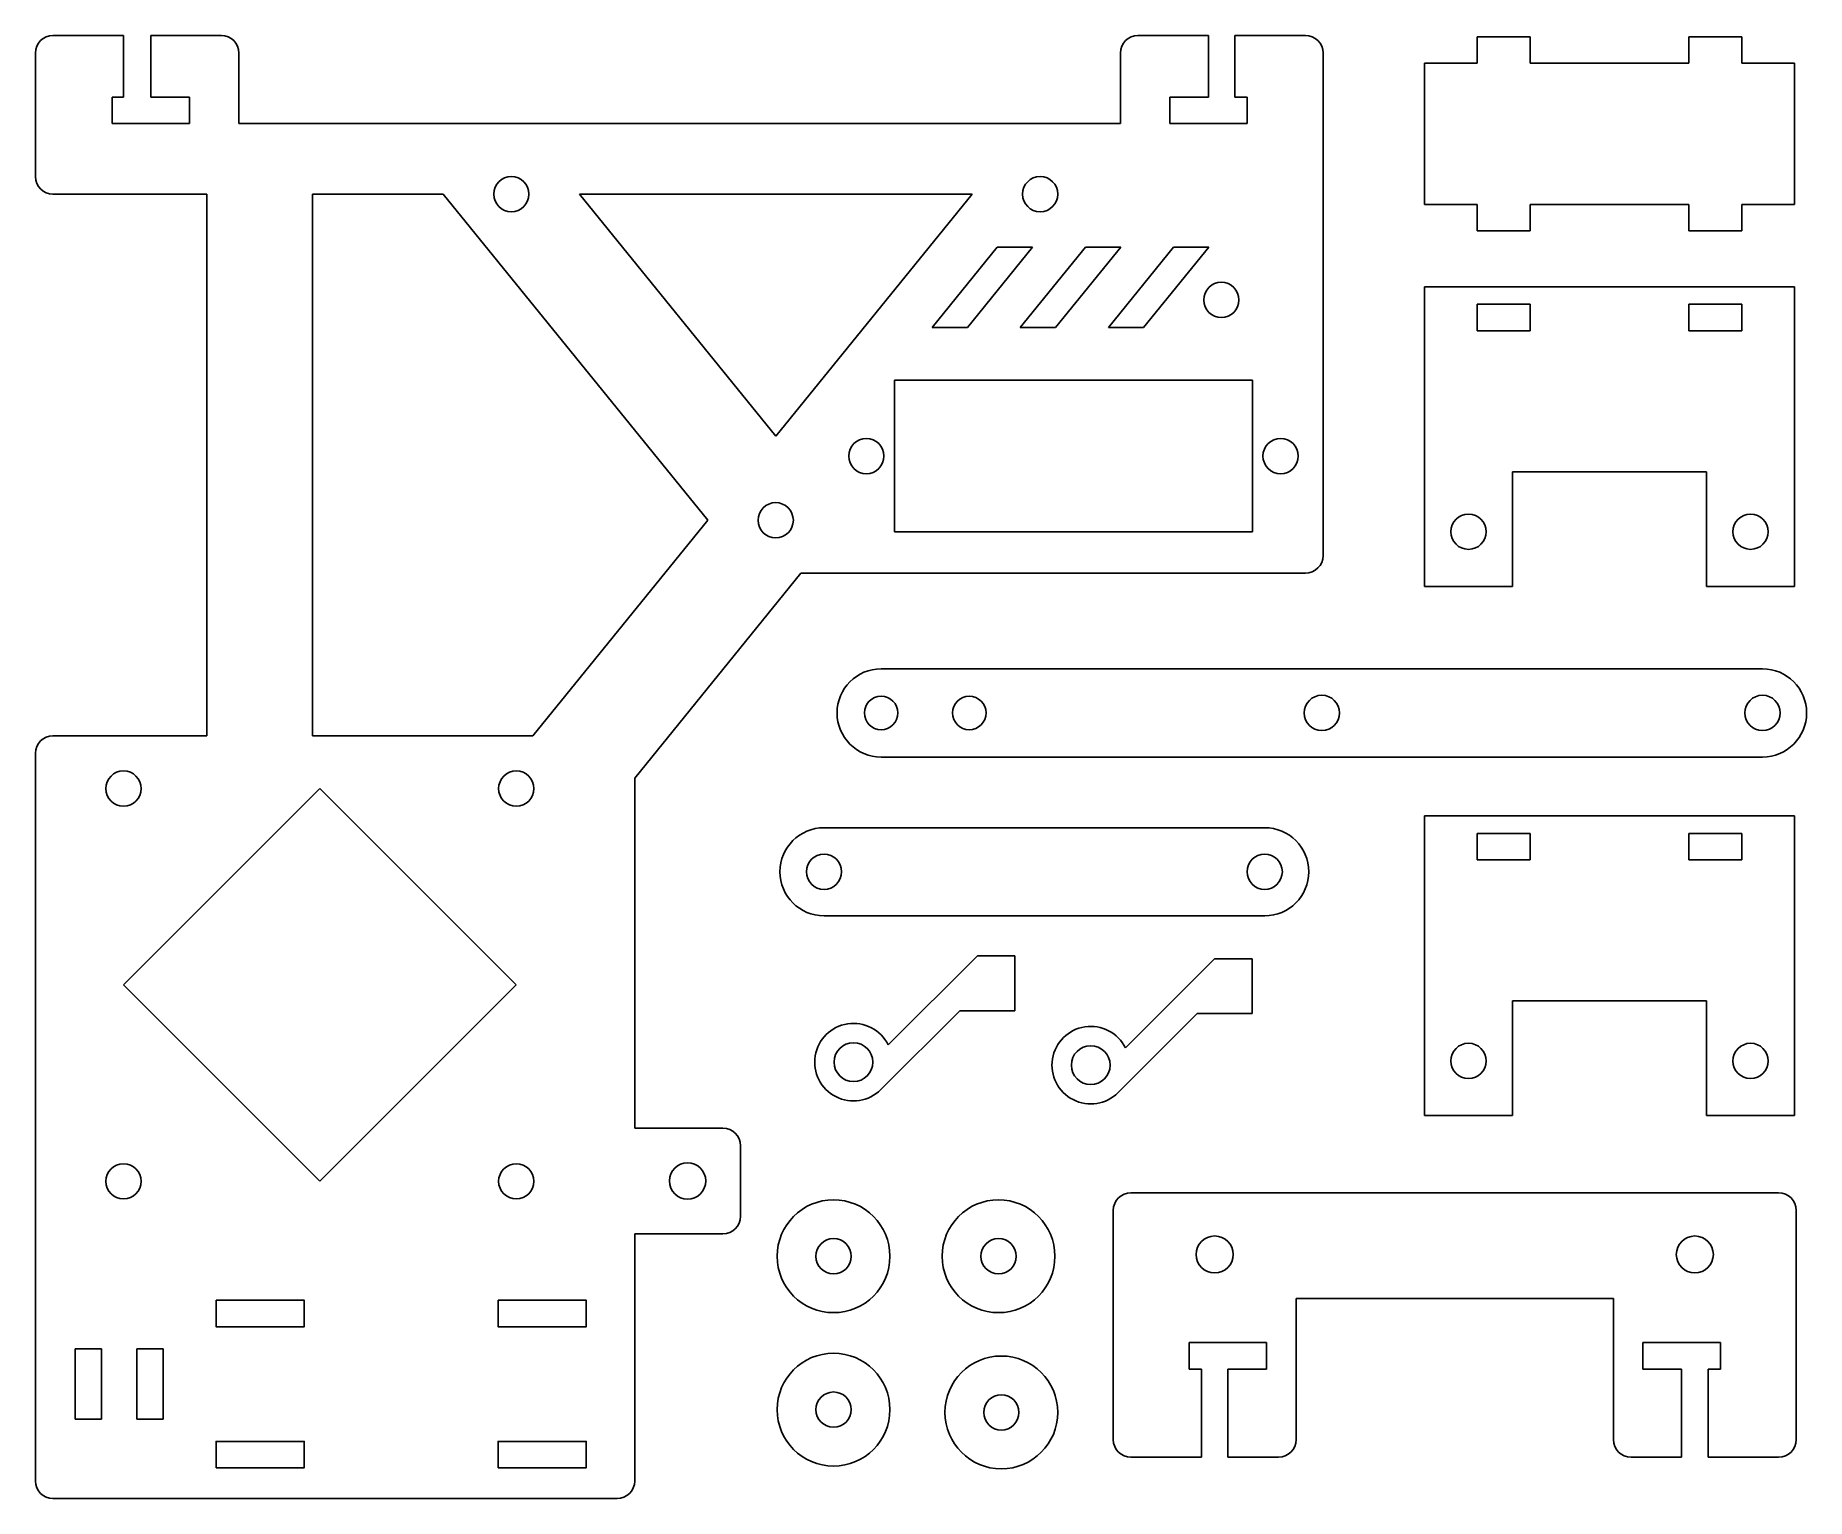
# Model space of a CAD drawing. Header units: millimetres. Extents: x -16 to 84, y -29 to 54.
import ezdxf

# ---------------------------------------------------------------- set-up
doc = ezdxf.new("R2010")
doc.units = ezdxf.units.MM

msp = doc.modelspace()

# ---------------------------------------------------------------- linework, layer by layer
at = {"color": 7, "linetype": 'Continuous', "lineweight": 25}
for p, q in [((-11.14, 53.86), (-15.14, 53.86)), ((-11.14, 50.36), (-11.14, 53.86)), ((-5.59, 53.86), (-9.59, 53.86)), ((-9.59, 53.86), (-9.59, 50.36)), ((50.41, 53.86), (46.41, 53.86)), ((50.41, 50.36), (50.41, 53.86)), ((55.91, 53.86), (51.91, 53.86)), ((51.91, 53.86), (51.91, 50.36)), ((-16.14, 52.86), (-16.14, 45.86)), ((-4.59, 48.86), (-4.59, 52.86)), ((45.41, 52.86), (45.41, 48.86)), ((56.91, 24.36), (56.91, 52.86)), ((-11.79, 48.86), (-11.79, 50.36)), ((-11.79, 50.36), (-11.14, 50.36)), ((-9.59, 50.36), (-7.39, 50.36)), ((-7.39, 50.36), (-7.39, 48.86)), ((48.21, 48.86), (48.21, 50.36)), ((48.21, 50.36), (50.41, 50.36)), ((51.91, 50.36), (52.61, 50.36)), ((52.61, 50.36), (52.61, 48.86)), ((-7.39, 48.86), (-11.79, 48.86)), ((45.41, 48.86), (-4.59, 48.86)), ((52.61, 48.86), (48.21, 48.86)), ((-15.14, 44.86), (-6.41, 44.86)), ((-6.41, 44.86), (-6.41, 14.14)), ((-0.41, 44.86), (-0.41, 14.14)), ((7, 44.86), (-0.41, 44.86)), ((22, 26.36), (7, 44.86)), ((14.73, 44.86), (25.86, 31.13)), ((37, 44.86), (14.73, 44.86)), ((25.86, 31.13), (37, 44.86)), ((38.43, 41.86), (34.73, 37.3)), ((36.73, 37.3), (40.43, 41.86)), ((40.43, 41.86), (38.43, 41.86)), ((43.43, 41.86), (39.73, 37.3)), ((41.73, 37.3), (45.43, 41.86)), ((45.43, 41.86), (43.43, 41.86)), ((48.43, 41.86), (44.73, 37.3)), ((46.73, 37.3), (50.43, 41.86)), ((50.43, 41.86), (48.43, 41.86)), ((34.73, 37.3), (36.73, 37.3)), ((39.73, 37.3), (41.73, 37.3)), ((44.73, 37.3), (46.73, 37.3)), ((32.6, 34.3), (32.6, 25.7)), ((52.9, 34.3), (32.6, 34.3)), ((52.9, 25.7), (52.9, 34.3)), ((12.09, 14.14), (22, 26.36)), ((32.6, 25.7), (52.9, 25.7)), ((17.86, 11.73), (27.29, 23.36)), ((27.29, 23.36), (55.91, 23.36)), ((81.84, 17.93), (31.84, 17.93)), ((-6.41, 14.14), (-15.14, 14.14)), ((-0.41, 14.14), (12.09, 14.14)), ((-16.14, 13.14), (-16.14, -28.14)), ((31.84, 12.93), (81.84, 12.93)), ((0, 11.14), (-11.14, 0)), ((11.14, 0), (0, 11.14)), ((17.86, -8.12), (17.86, 11.73)), ((39.42, 1.65), (37.3, 1.65)), ((39.42, -1.46), (39.42, 1.65)), ((52.88, 1.49), (50.76, 1.49)), ((52.88, -1.62), (52.88, 1.49)), ((-11.14, 0), (0, -11.14)), ((0, -11.14), (11.14, 0)), ((31.83, -5.94), (36.31, -1.46)), ((36.31, -1.46), (39.42, -1.46)), ((45.29, -6.1), (49.77, -1.62)), ((49.77, -1.62), (52.88, -1.62)), ((22.86, -8.12), (17.86, -8.12)), ((23.86, -13.12), (23.86, -9.12)), ((82.75, -11.79), (46.01, -11.79)), ((45.01, -12.79), (45.01, -25.79)), ((83.75, -25.79), (83.75, -12.79)), ((17.86, -28.14), (17.86, -14.12)), ((17.86, -14.12), (22.86, -14.12)), ((55.38, -17.79), (73.38, -17.79)), ((55.38, -25.79), (55.38, -17.79)), ((73.38, -17.79), (73.38, -25.79)), ((-13.89, -20.64), (-13.89, -24.64)), ((-12.39, -20.64), (-13.89, -20.64)), ((-12.39, -24.64), (-12.39, -20.64)), ((-8.89, -20.64), (-10.39, -20.64)), ((-10.39, -20.64), (-10.39, -24.64)), ((-8.89, -24.64), (-8.89, -20.64)), ((49.31, -20.29), (53.71, -20.29)), ((49.31, -21.79), (49.31, -20.29)), ((53.71, -20.29), (53.71, -21.79)), ((75.05, -20.29), (79.45, -20.29)), ((75.05, -21.79), (75.05, -20.29)), ((79.45, -20.29), (79.45, -21.79)), ((50.01, -21.79), (49.31, -21.79)), ((50.01, -26.79), (50.01, -21.79)), ((51.51, -21.79), (51.51, -26.79)), ((53.71, -21.79), (51.51, -21.79)), ((77.25, -21.79), (75.05, -21.79)), ((77.25, -26.79), (77.25, -21.79)), ((78.75, -21.79), (78.75, -26.79)), ((79.45, -21.79), (78.75, -21.79)), ((-13.89, -24.64), (-12.39, -24.64)), ((-10.39, -24.64), (-8.89, -24.64)), ((46.01, -26.79), (50.01, -26.79)), ((51.51, -26.79), (54.38, -26.79)), ((74.38, -26.79), (77.25, -26.79)), ((78.75, -26.79), (82.75, -26.79)), ((-15.14, -29.14), (16.86, -29.14))]:
    msp.add_line(p, q, dxfattribs=at)
for p, q in [((65.66, 53.78), (65.66, 52.28)), ((65.66, 53.78), (68.66, 53.78)), ((68.66, 52.28), (68.66, 53.78)), ((77.66, 52.28), (77.66, 53.78)), ((80.66, 53.78), (77.66, 53.78)), ((80.66, 53.78), (80.66, 52.28)), ((62.66, 44.28), (62.66, 52.28)), ((62.66, 52.28), (65.66, 52.28)), ((68.66, 52.28), (77.66, 52.28)), ((80.66, 52.28), (83.66, 52.28)), ((83.66, 52.28), (83.66, 44.28)), ((62.66, 44.28), (65.66, 44.28)), ((65.66, 42.78), (65.66, 44.28)), ((68.66, 44.28), (68.66, 42.78)), ((68.66, 44.28), (77.66, 44.28)), ((77.66, 44.28), (77.66, 42.78)), ((80.66, 42.78), (80.66, 44.28)), ((80.66, 44.28), (83.66, 44.28)), ((65.66, 42.78), (68.66, 42.78)), ((80.66, 42.78), (77.66, 42.78)), ((62.66, 39.61), (62.66, 22.61)), ((62.66, 39.61), (83.66, 39.61)), ((83.66, 22.61), (83.66, 39.61)), ((65.66, 37.11), (65.66, 38.61)), ((65.66, 38.61), (68.66, 38.61)), ((68.66, 38.61), (68.66, 37.11)), ((80.66, 38.61), (77.66, 38.61)), ((77.66, 38.61), (77.66, 37.11)), ((80.66, 37.11), (80.66, 38.61)), ((65.66, 37.11), (68.66, 37.11)), ((80.66, 37.11), (77.66, 37.11)), ((67.66, 29.11), (78.66, 29.11)), ((67.66, 22.61), (67.66, 29.11)), ((78.66, 29.11), (78.66, 22.61)), ((62.66, 22.61), (67.66, 22.61)), ((78.66, 22.61), (83.66, 22.61)), ((62.66, 9.59), (62.66, -7.41)), ((62.66, 9.59), (83.66, 9.59)), ((83.66, -7.41), (83.66, 9.59)), ((53.6, 8.92), (28.6, 8.92)), ((65.66, 7.09), (65.66, 8.59)), ((65.66, 8.59), (68.66, 8.59)), ((68.66, 8.59), (68.66, 7.09)), ((80.66, 8.59), (77.66, 8.59)), ((77.66, 8.59), (77.66, 7.09)), ((80.66, 7.09), (80.66, 8.59)), ((65.66, 7.09), (68.66, 7.09)), ((80.66, 7.09), (77.66, 7.09)), ((53.6, 3.92), (28.6, 3.92)), ((32.24, -3.4), (37.3, 1.65)), ((45.7, -3.57), (50.76, 1.49)), ((67.66, -0.91), (78.66, -0.91)), ((67.66, -7.41), (67.66, -0.91)), ((78.66, -0.91), (78.66, -7.41)), ((62.66, -7.41), (67.66, -7.41)), ((78.66, -7.41), (83.66, -7.41))]:
    msp.add_line(p, q)
for points in [[(-5.89, -17.89), (-0.89, -17.89), (-0.89, -19.39), (-5.89, -19.39)], [(10.11, -17.89), (15.11, -17.89), (15.11, -19.39), (10.11, -19.39)], [(-5.89, -27.39), (-0.89, -27.39), (-0.89, -25.89), (-5.89, -25.89)], [(10.11, -27.39), (15.11, -27.39), (15.11, -25.89), (10.11, -25.89)]]:
    msp.add_lwpolyline(points, close=True)
for centre, radius in [((10.86, 44.86), 1), ((40.86, 44.86), 1), ((51.14, 38.86), 1), ((31, 30), 1), ((54.5, 30), 1), ((25.86, 26.36), 1), ((31.84, 15.43), 0.95), ((36.84, 15.43), 0.95), ((56.84, 15.43), 1), ((81.84, 15.43), 1), ((-11.14, 11.14), 1), ((11.14, 11.14), 1), ((28.6, 6.42), 1), ((53.6, 6.42), 1), ((30.27, -4.38), 1.1), ((43.73, -4.55), 1.1), ((-11.14, -11.14), 1), ((11.14, -11.14), 1), ((20.86, -11.12), 1.03), ((50.76, -15.29), 1.05), ((78, -15.29), 1.05)]:
    msp.add_circle(centre, radius, dxfattribs=at)
for centre, radius in [((65.16, 25.71), 1), ((81.16, 25.71), 1), ((65.16, -4.31), 1), ((81.16, -4.31), 1), ((29.14, -15.39), 3.2), ((38.5, -15.39), 3.2), ((29.14, -15.39), 1), ((38.5, -15.39), 1), ((29.14, -24.09), 3.2), ((38.66, -24.25), 3.2), ((29.14, -24.09), 1), ((38.66, -24.25), 1)]:
    msp.add_circle(centre, radius)
for centre, radius, start, end in [((-15.14, 52.86), 1, 90, 180), ((-5.59, 52.86), 1, 0, 90), ((46.41, 52.86), 1, 90, 180), ((55.91, 52.86), 1, 0, 90), ((-15.14, 45.86), 1, 180, 270), ((55.91, 24.36), 1, 270, 0), ((31.84, 15.43), 2.5, 90, 270), ((81.84, 15.43), 2.5, 270, 90), ((-15.14, 13.14), 1, 90, 180), ((53.6, 6.42), 2.5, 270, 90), ((30.27, -4.38), 2.2, 26.447, 315), ((43.73, -4.55), 2.2, 26.447, 315), ((22.86, -9.12), 1, 0, 90), ((46.01, -12.79), 1, 90, 180), ((82.75, -12.79), 1, 0, 90), ((22.86, -13.12), 1, 270, 0), ((46.01, -25.79), 1, 180, 270), ((54.38, -25.79), 1, 270, 0), ((74.38, -25.79), 1, 180, 270), ((82.75, -25.79), 1, 270, 0), ((-15.14, -28.14), 1, 180, 270), ((16.86, -28.14), 1, 270, 0)]:
    msp.add_arc(centre, radius, start, end, dxfattribs=at)
msp.add_arc((28.6, 6.42), 2.5, 90, 270)

doc.saveas('drawing.dxf')
